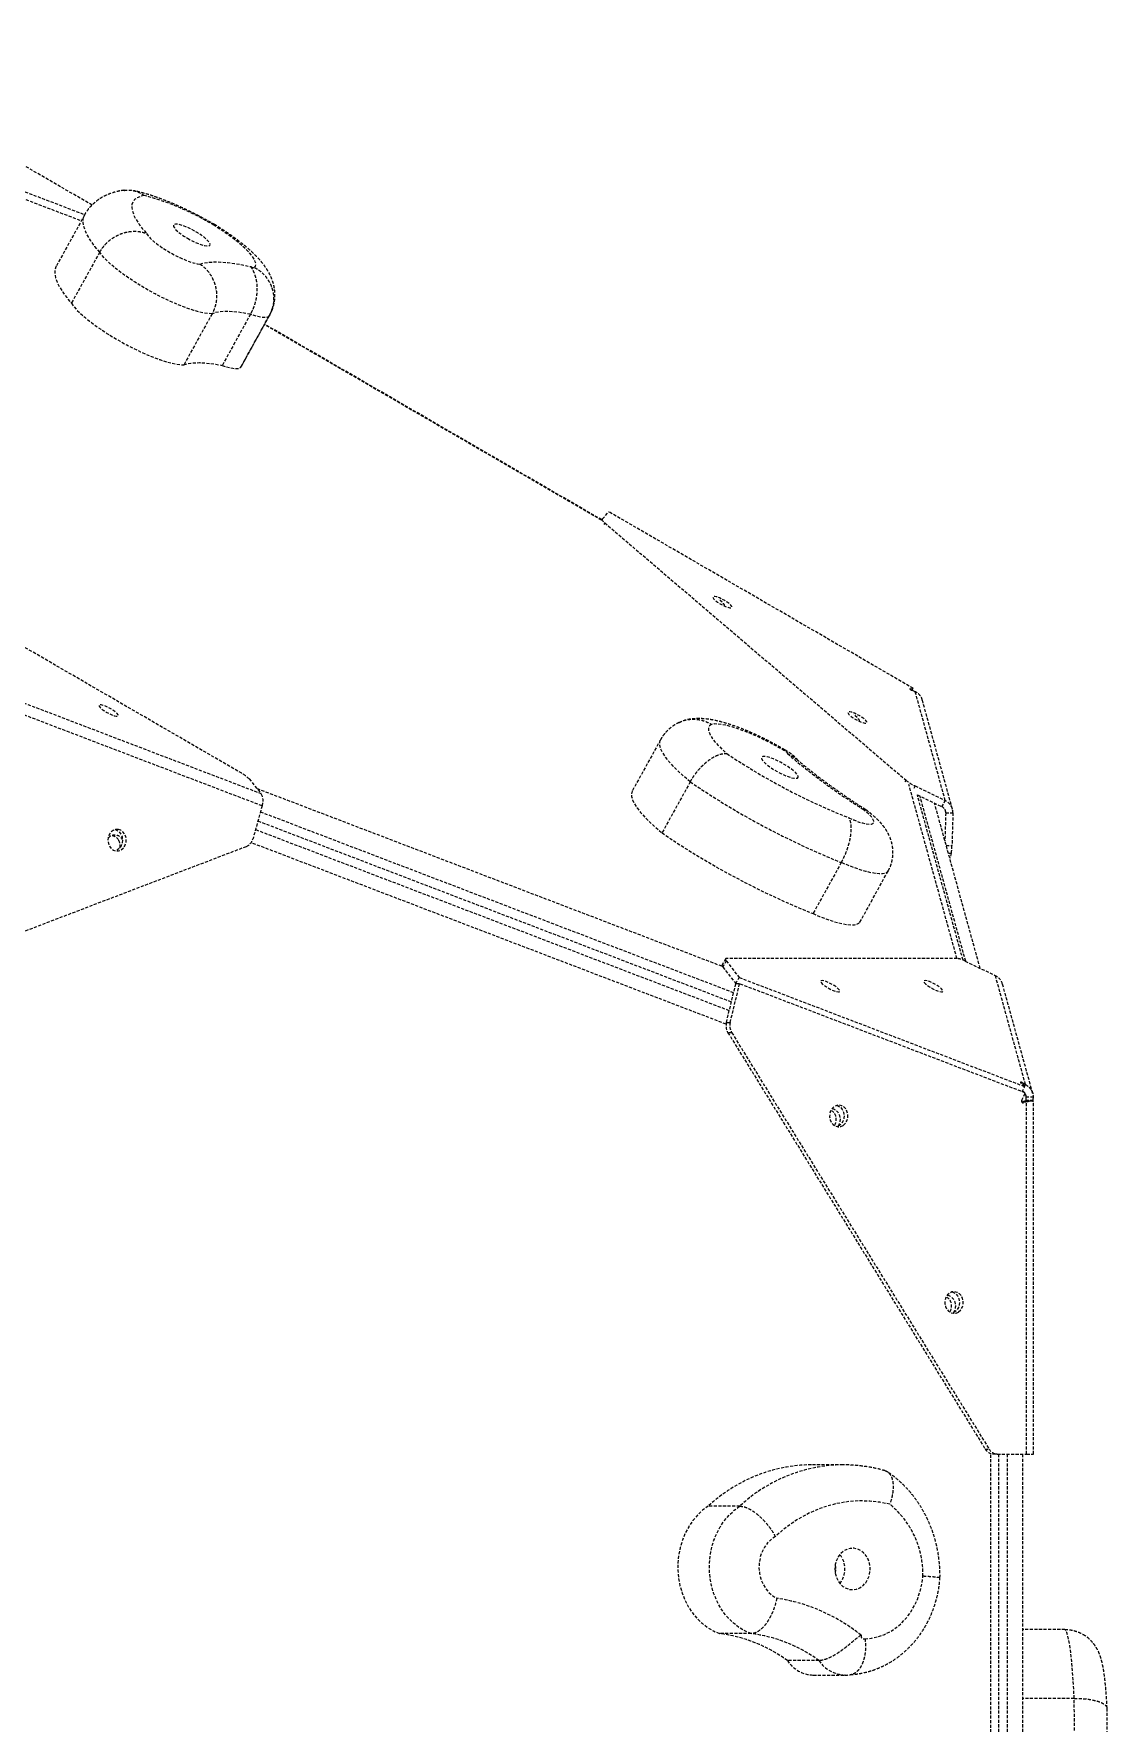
# Model space of a CAD drawing. Header units: millimetres. Extents: x -3321 to 2538, y -2690 to 2358.
# Drawn here: x 591 to 1038, y 153 to 857 of the extents above; entities that cross this region are included whole.
import ezdxf

# ---------------------------------------------------------------- set-up
doc = ezdxf.new("R2010")
doc.units = ezdxf.units.MM
doc.linetypes.add('HIDDEN', pattern=[1.905, 1.27, -0.635])
doc.layers.add('DIKOM_ОБЪЕКТ', color=7, linetype='Continuous')

msp = doc.modelspace()

# ---------------------------------------------------------------- linework, layer by layer
at = {"layer": 'DIKOM_ОБЪЕКТ', "color": 7, "linetype": 'HIDDEN', "lineweight": 15}
for p, q in [((615.518, 785.332), (492.679, 856.612)), ((438.458, 844.734), (611.071, 778.799)), ((439.869, 847.285), (612.491, 781.347)), ((612.379, 781.165), (600.623, 759.899)), ((618.707, 765.702), (606.951, 744.436)), ((665.481, 740.088), (653.725, 718.822)), ((681.471, 739.866), (669.715, 718.6)), ((677.521, 717.922), (689.276, 739.189)), ((677.825, 718.449), (689.581, 739.715)), ((689.581, 739.715), (689.466, 739.528)), ((827.635, 654.138), (687.287, 735.565)), ((827.731, 654.311), (687.383, 735.738)), ((677.7, 718.246), (677.825, 718.449)), ((677.82, 548.824), (493.223, 655.926)), ((827.908, 654.631), (827.537, 653.96)), ((827.945, 654.683), (830.623, 657.68)), ((957.296, 584.198), (830.623, 657.68)), ((828.982, 653.024), (828.611, 652.353)), ((828.982, 653.024), (954.383, 545.923)), ((567.408, 585.665), (685.972, 540.368)), ((956.011, 583.883), (956.069, 583.988)), ((956.069, 583.988), (957.296, 584.198)), ((956.823, 583.341), (957.296, 584.198)), ((686.305, 535.264), (567.741, 580.561)), ((958.192, 582.764), (956.83, 583.338)), ((970.709, 537.467), (958.192, 582.764)), ((973.672, 533.961), (961.136, 579.324)), ((852.168, 562.778), (840.412, 541.511)), ((680.914, 546.467), (685.972, 540.368)), ((684.204, 542.5), (877.887, 468.52)), ((864.535, 545.269), (852.779, 524.003)), ((954.012, 545.252), (954.383, 545.923)), ((975.559, 471.778), (955.565, 544.115)), ((958.112, 543.565), (957.539, 542.528)), ((958.112, 543.565), (970.709, 537.467)), ((686.305, 535.264), (682.534, 521.626)), ((959.063, 539.87), (969.299, 534.915)), ((978.071, 471.102), (959.064, 539.87)), ((979.181, 470.593), (960.183, 539.328)), ((985.217, 467.671), (966.219, 536.406)), ((969.299, 534.915), (970.709, 537.467)), ((684.571, 528.993), (881.673, 453.706)), ((882.595, 457.475), (685.601, 532.72)), ((970.452, 533.897), (970.876, 532.363)), ((970.876, 532.363), (970.538, 520.778)), ((970.876, 532.363), (973.864, 532.363)), ((973.864, 532.363), (973.466, 518.725)), ((880.77, 450.011), (683.56, 525.338)), ((506.004, 452.041), (679.803, 518.416)), ((879.456, 444.425), (681.739, 519.946)), ((971.106, 518.725), (973.466, 518.725)), ((973.178, 515.515), (971.993, 515.515)), ((973.178, 515.515), (972.585, 513.372)), ((927.422, 511.688), (915.666, 490.421)), ((935.184, 486.924), (946.94, 508.19)), ((879.222, 471.557), (877.818, 469.016)), ((975.595, 471.778), (879.794, 471.767)), ((879.495, 470.755), (878.085, 468.203)), ((878.085, 468.203), (883.502, 461.288)), ((879.495, 470.755), (884.912, 463.84)), ((978.972, 470.694), (991.569, 464.596)), ((1004.086, 419.304), (991.569, 464.596)), ((879.587, 445.171), (883.507, 461.207)), ((881.164, 445.171), (885.084, 461.207)), ((883.502, 461.288), (884.912, 463.84)), ((883.502, 461.288), (883.713, 461.207)), ((885.084, 461.207), (883.507, 461.207)), ((884.912, 463.84), (1003.828, 418.429)), ((1004, 415.796), (885.084, 461.207)), ((1007.067, 415.73), (994.531, 461.09)), ((879.587, 445.171), (881.164, 445.171)), ((881.811, 440.851), (880.234, 440.852)), ((880.234, 440.852), (987.341, 267.565)), ((881.811, 440.851), (988.918, 267.565)), ((1003.828, 418.429), (1002.088, 420.075)), ((1002.47, 419.714), (1002.669, 420.075)), ((1002.563, 412.793), (1004, 415.796)), ((1002.656, 416.309), (1003.828, 418.429)), ((1002.669, 420.075), (1004.086, 419.304)), ((1003.68, 418.569), (1004.086, 419.304)), ((1003.881, 415.547), (1004.253, 414.2)), ((1004.17, 414.93), (1004.253, 414.2)), ((1002.982, 412.06), (1002.58, 411.965)), ((1002.897, 411.742), (1003.213, 411.742)), ((1002.982, 412.06), (1004.559, 412.06)), ((1004.559, 412.06), (1003.213, 411.742)), ((1006.75, 412.365), (1004.079, 412.365)), ((1004.253, 414.2), (1004.182, 412.794)), ((1004.182, 412.794), (1007.17, 412.794)), ((1004.253, 414.2), (1007.241, 414.2)), ((1004.558, 265.505), (1004.559, 412.06)), ((1007.241, 414.2), (1007.17, 412.794)), ((1007.404, 265.505), (1007.405, 412.128)), ((924.627, 402.382), (924.545, 402.255)), ((972.628, 324.718), (972.547, 324.592)), ((987.341, 267.565), (988.918, 267.565)), ((928.086, 261.007), (914.943, 261.007)), ((989.666, 20.129), (989.666, 265.679)), ((992.359, 265.504), (990.782, 265.504)), ((992.359, 265.504), (1004.558, 265.505)), ((992.986, 20.304), (992.986, 265.504)), ((996.643, 20.304), (996.643, 265.504)), ((1003.014, 20.304), (1003.014, 265.505)), ((885.14, 243.805), (871.997, 243.805)), ((889.889, 190.762), (876.746, 190.762)), ((1020.495, 192.498), (1003.014, 192.498)), ((918.123, 179.534), (904.98, 179.534)), ((915.763, 173.529), (928.907, 173.529)), ((1024.347, 163.824), (1003.014, 163.824))]:
    msp.add_line(p, q, dxfattribs=at)
at = {"layer": 'DIKOM_ОБЪЕКТ', "color": 7, "linetype": 'HIDDEN', "lineweight": 15, "flags": 128}
for points in [[(637.274, 789.289), (635.635, 788.907), (634.296, 788.338), (633.266, 787.583), (632.549, 786.648), (632.151, 785.538), (632.072, 784.258), (632.314, 782.816), (632.874, 781.218), (633.751, 779.474), (634.939, 777.593), (636.432, 775.585), (638.221, 773.461)], [(618.707, 765.702), (616.731, 768.108), (615.076, 770.386), (613.749, 772.526), (612.758, 774.518), (612.106, 776.353), (611.797, 778.022), (611.833, 779.517), (612.212, 780.831), (612.376, 781.16)], [(638.221, 773.461), (638.837, 772.556), (639.766, 771.529), (640.983, 770.408), (642.454, 769.223), (644.14, 768.008), (645.993, 766.795), (647.964, 765.618), (649.998, 764.508), (652.04, 763.497), (654.033, 762.611), (655.924, 761.876), (657.66, 761.311), (659.194, 760.932), (660.483, 760.749)], [(655.248, 771.528), (656.775, 770.681), (658.312, 769.924), (659.796, 769.286), (661.167, 768.794), (662.369, 768.468), (663.351, 768.321), (664.075, 768.36), (664.51, 768.583), (664.639, 768.98), (664.456, 769.536), (663.97, 770.227), (663.198, 771.025), (662.175, 771.899), (660.94, 772.811), (659.545, 773.724), (658.047, 774.602), (656.508, 775.408), (654.989, 776.11), (653.554, 776.677), (652.261, 777.089), (651.164, 777.326), (650.306, 777.38), (649.724, 777.249), (649.44, 776.937), (649.467, 776.459), (649.804, 775.832), (650.436, 775.083), (651.338, 774.243), (652.473, 773.346), (653.795, 772.428), (655.248, 771.528)], [(683.191, 759.327), (683.612, 759.964), (683.714, 760.773), (683.496, 761.745), (682.962, 762.867), (682.117, 764.124), (680.972, 765.502), (679.541, 766.984), (677.843, 768.549), (675.899, 770.179), (673.733, 771.854), (671.372, 773.552), (668.846, 775.252), (666.187, 776.933)], [(600.623, 759.899), (600.456, 759.565), (600.077, 758.251), (600.042, 756.756), (600.351, 755.087), (601.002, 753.252), (601.994, 751.26), (603.32, 749.12), (604.975, 746.841), (606.951, 744.436)], [(665.481, 740.088), (663.942, 740.157), (662.147, 740.413), (660.119, 740.853), (657.883, 741.472), (655.466, 742.262), (652.898, 743.213), (650.211, 744.313), (647.437, 745.549), (644.612, 746.906), (641.769, 748.367), (638.945, 749.914), (636.173, 751.528), (633.488, 753.188), (630.923, 754.876), (628.51, 756.568), (626.278, 758.246), (624.255, 759.888), (622.466, 761.473), (620.933, 762.983), (619.674, 764.399), (618.707, 765.702)], [(660.483, 760.749), (662.244, 761.223), (664.272, 761.526), (666.559, 761.657), (669.097, 761.616), (671.879, 761.402), (674.893, 761.018), (678.13, 760.463), (681.578, 759.74)], [(681.578, 759.74), (681.891, 759.559), (682.21, 759.4), (682.515, 759.273), (682.784, 759.187), (682.998, 759.149), (683.143, 759.161), (683.209, 759.221), (683.191, 759.327)], [(606.951, 744.436), (607.919, 743.132), (609.177, 741.717), (610.71, 740.207), (612.499, 738.621), (614.522, 736.98), (616.754, 735.302), (619.167, 733.609), (621.732, 731.922), (624.417, 730.262), (627.189, 728.648), (630.013, 727.101), (632.856, 725.64), (635.681, 724.283), (638.455, 723.047), (641.142, 721.946), (643.71, 720.996), (646.127, 720.206), (648.364, 719.587), (650.392, 719.147), (652.186, 718.891), (653.725, 718.822)], [(681.471, 739.866), (678.844, 740.346), (676.382, 740.698), (674.094, 740.921), (671.986, 741.014), (670.065, 740.977), (668.337, 740.81), (666.807, 740.513), (665.481, 740.088)], [(689.276, 739.189), (689.094, 738.956), (688.602, 738.67), (687.886, 738.523), (686.957, 738.516), (685.831, 738.65), (684.527, 738.924), (683.066, 739.331), (681.471, 739.866)], [(653.725, 718.822), (655.052, 719.247), (656.581, 719.543), (658.309, 719.711), (660.23, 719.748), (662.338, 719.655), (664.627, 719.432), (667.088, 719.08), (669.715, 718.6)], [(669.715, 718.6), (671.31, 718.065), (672.771, 717.657), (674.076, 717.384), (675.201, 717.25), (676.13, 717.256), (676.846, 717.404), (677.338, 717.69), (677.521, 717.922)], [(827.945, 654.683), (827.882, 654.565), (827.875, 654.417), (827.926, 654.241), (828.032, 654.039), (828.194, 653.813), (828.408, 653.566), (828.671, 653.302), (828.982, 653.024)], [(880.201, 617.908), (881.027, 617.717), (881.601, 617.716), (881.878, 617.905), (881.835, 618.268), (881.476, 618.776), (880.829, 619.388), (879.947, 620.054), (878.902, 620.721), (877.777, 621.334), (876.665, 621.843), (875.656, 622.208), (874.83, 622.399), (874.256, 622.4), (873.979, 622.211), (874.022, 621.848), (874.381, 621.34), (875.028, 620.728), (875.91, 620.062), (876.955, 619.395), (878.08, 618.782), (879.192, 618.273), (880.201, 617.908)], [(878.649, 618.509), (878.771, 618.622), (878.758, 618.97), (878.428, 619.466), (877.806, 620.07), (876.943, 620.733), (876.275, 621.178)], [(624.707, 572.809), (625.533, 572.618), (626.107, 572.616), (626.384, 572.805), (626.341, 573.168), (625.981, 573.676), (625.334, 574.288), (624.452, 574.954), (623.407, 575.621), (622.283, 576.234), (621.171, 576.744), (620.161, 577.109), (619.336, 577.3), (618.761, 577.301), (618.485, 577.112), (618.528, 576.749), (618.887, 576.241), (619.534, 575.629), (620.416, 574.963), (621.461, 574.296), (622.586, 573.683), (623.697, 573.174), (624.707, 572.809)], [(936.403, 569.907), (937.229, 569.716), (937.804, 569.715), (938.081, 569.904), (938.038, 570.267), (937.678, 570.775), (937.031, 571.387), (936.149, 572.054), (935.104, 572.72), (933.98, 573.333), (932.868, 573.843), (931.858, 574.208), (931.032, 574.398), (930.458, 574.399), (930.181, 574.211), (930.224, 573.848), (930.583, 573.339), (931.23, 572.727), (932.112, 572.061), (933.158, 571.394), (934.282, 570.781), (935.394, 570.272), (936.403, 569.907)], [(934.849, 570.509), (934.971, 570.622), (934.958, 570.97), (934.627, 571.466), (934.005, 572.07), (933.143, 572.733), (932.472, 573.179)], [(864.535, 545.269), (861.879, 547.529), (859.498, 549.715), (857.411, 551.81), (855.634, 553.798), (854.183, 555.663), (853.067, 557.389), (852.297, 558.964), (851.878, 560.374), (851.814, 561.608), (852.105, 562.657), (852.167, 562.775)], [(873.33, 569.195), (872.608, 568.645), (872.194, 567.919), (872.093, 567.026), (872.304, 565.973), (872.826, 564.772), (873.655, 563.434), (874.78, 561.973), (876.193, 560.403), (877.877, 558.741), (879.816, 557.001)], [(903.701, 558.183), (900.906, 559.797), (898.063, 561.341), (895.206, 562.794), (892.373, 564.139), (889.597, 565.36), (886.916, 566.44), (884.361, 567.366), (881.964, 568.127), (879.757, 568.713), (877.767, 569.117), (876.018, 569.333), (874.533, 569.359), (873.33, 569.195)], [(909.116, 546.853), (909.414, 547.156), (909.403, 547.627), (909.081, 548.247), (908.463, 548.99), (907.573, 549.827), (906.449, 550.722), (905.135, 551.64), (903.686, 552.542), (902.162, 553.392), (900.624, 554.154), (899.136, 554.799), (897.758, 555.298), (896.547, 555.633), (895.552, 555.788), (894.815, 555.759), (894.365, 555.545), (894.221, 555.156), (894.389, 554.608), (894.861, 553.923), (895.619, 553.129), (896.631, 552.258), (897.856, 551.347), (899.245, 550.433), (900.739, 549.552), (902.278, 548.742), (903.799, 548.035), (905.239, 547.46), (906.54, 547.04), (907.649, 546.794), (908.519, 546.731), (909.116, 546.853)], [(904.976, 557.017), (905.063, 557.066), (905.067, 557.16), (904.988, 557.295), (904.83, 557.46), (904.606, 557.644), (904.33, 557.834), (904.021, 558.018), (903.701, 558.183)], [(840.412, 541.511), (840.35, 541.391), (840.059, 540.342), (840.123, 539.108), (840.541, 537.697), (841.311, 536.123), (842.427, 534.396), (843.878, 532.532), (845.655, 530.544), (847.742, 528.449), (850.123, 526.262), (852.779, 524.003)], [(930.605, 530.274), (932.589, 529.405), (934.465, 528.689), (936.179, 528.144), (937.687, 527.788), (938.946, 527.628), (939.922, 527.669), (940.588, 527.911), (940.926, 528.346), (940.926, 528.964), (940.59, 529.745), (939.925, 530.671), (938.95, 531.714), (937.692, 532.847), (936.185, 534.038)], [(626.398, 525.452), (625.309, 525.418), (624.272, 525.025), (623.371, 524.303), (622.68, 523.313), (622.254, 522.134), (622.128, 520.862), (622.312, 519.6), (622.791, 518.449), (623.526, 517.504), (624.458, 516.841), (625.512, 516.513), (626.601, 516.547), (627.638, 516.941), (628.538, 517.662), (629.229, 518.652), (629.655, 519.831), (629.781, 521.103), (629.597, 522.366), (629.118, 523.516), (628.383, 524.461), (627.451, 525.125), (626.398, 525.452)], [(625.166, 525.386), (625.874, 525.125), (626.806, 524.461), (627.541, 523.516), (628.02, 522.366), (628.204, 521.103), (628.078, 519.831), (627.652, 518.652), (626.961, 517.662), (626.06, 516.941), (625.166, 516.579)], [(946.94, 508.19), (946.487, 507.667), (945.691, 507.253), (944.596, 507.023), (943.218, 506.98), (941.572, 507.126), (939.68, 507.457), (937.564, 507.971), (935.251, 508.66), (932.768, 509.517), (930.148, 510.53), (927.422, 511.688)], [(915.666, 490.421), (918.392, 489.264), (921.013, 488.251), (923.495, 487.394), (925.808, 486.705), (927.924, 486.191), (929.817, 485.859), (931.462, 485.714), (932.841, 485.757), (933.935, 485.986), (934.732, 486.401), (935.184, 486.924)], [(879.794, 471.767), (879.565, 471.75), (879.388, 471.699), (879.266, 471.616), (879.199, 471.5), (879.188, 471.354), (879.235, 471.18), (879.338, 470.979), (879.495, 470.755)], [(878.085, 468.203), (877.927, 468.427), (877.824, 468.628), (877.778, 468.802), (877.788, 468.948), (877.812, 469.005)], [(926.626, 458.602), (926.146, 459.157), (925.398, 459.797), (924.441, 460.47), (923.354, 461.122), (922.223, 461.699), (921.142, 462.155), (920.197, 462.453), (919.464, 462.569), (919.005, 462.493), (918.854, 462.232), (919.026, 461.807), (919.505, 461.252), (920.254, 460.612), (921.211, 459.938), (922.298, 459.287), (923.429, 458.71), (924.51, 458.254), (925.455, 457.956), (926.187, 457.84), (926.647, 457.916), (926.797, 458.177), (926.626, 458.602)], [(969.562, 458.607), (969.082, 459.162), (968.334, 459.802), (967.377, 460.475), (966.289, 461.127), (965.159, 461.704), (964.077, 462.16), (963.132, 462.458), (962.4, 462.574), (961.94, 462.498), (961.79, 462.237), (961.962, 461.812), (962.441, 461.256), (963.189, 460.616), (964.146, 459.943), (965.234, 459.292), (966.364, 458.715), (967.446, 458.259), (968.391, 457.961), (969.123, 457.845), (969.583, 457.92), (969.733, 458.182), (969.562, 458.607)], [(928.224, 402.302), (929.088, 403.083), (929.73, 404.118), (930.098, 405.323), (930.162, 406.602), (929.917, 407.85), (929.383, 408.966), (928.603, 409.861), (927.64, 410.46), (926.573, 410.717), (925.487, 410.609), (924.471, 410.147), (923.607, 409.366), (922.965, 408.331), (922.597, 407.126), (922.533, 405.847), (922.778, 404.599), (923.312, 403.483), (924.092, 402.589), (925.055, 401.989), (926.122, 401.732), (927.208, 401.84), (928.224, 402.302)], [(925.56, 410.628), (926.063, 410.46), (927.026, 409.861), (927.806, 408.966), (928.34, 407.85), (928.585, 406.602), (928.521, 405.323), (928.153, 404.118), (927.511, 403.083), (926.647, 402.303), (925.631, 401.84), (925.559, 401.821)], [(976.227, 324.639), (977.091, 325.42), (977.733, 326.455), (978.101, 327.66), (978.165, 328.939), (977.92, 330.187), (977.386, 331.303), (976.606, 332.197), (975.643, 332.797), (974.576, 333.054), (973.49, 332.946), (972.474, 332.484), (971.61, 331.703), (970.968, 330.668), (970.6, 329.463), (970.536, 328.184), (970.781, 326.936), (971.315, 325.82), (972.095, 324.925), (973.058, 324.326), (974.125, 324.069), (975.211, 324.177), (976.227, 324.639)], [(973.562, 332.965), (974.066, 332.797), (975.029, 332.198), (975.809, 331.303), (976.343, 330.187), (976.588, 328.939), (976.524, 327.66), (976.156, 326.455), (975.514, 325.42), (974.65, 324.639), (973.634, 324.177), (973.562, 324.158)], [(1004.558, 265.505), (1005.232, 265.505), (1005.833, 265.505), (1006.349, 265.505), (1006.77, 265.505), (1007.089, 265.505), (1007.3, 265.505), (1007.397, 265.505), (1007.404, 265.505)], [(871.997, 243.805), (869.682, 242.081), (867.545, 240.067), (865.61, 237.786), (863.903, 235.267), (862.443, 232.541), (861.25, 229.642), (860.338, 226.605), (859.717, 223.467), (859.396, 220.269), (859.379, 217.048), (859.666, 213.845), (860.253, 210.699), (861.133, 207.649), (862.296, 204.732), (863.726, 201.985), (865.407, 199.441), (867.317, 197.132), (869.433, 195.086), (871.729, 193.329), (874.177, 191.881), (876.746, 190.762)], [(889.889, 190.762), (887.32, 191.881), (884.872, 193.329), (882.576, 195.086), (880.46, 197.132), (878.55, 199.441), (876.869, 201.985), (875.439, 204.732), (874.277, 207.649), (873.396, 210.699), (872.809, 213.845), (872.523, 217.048), (872.54, 220.269), (872.86, 223.467), (873.481, 226.605), (874.393, 229.642), (875.587, 232.541), (877.046, 235.267), (878.753, 237.786), (880.688, 240.067), (882.826, 242.081), (885.14, 243.805)], [(947.616, 244.608), (943.458, 245.432), (939.26, 245.896), (935.044, 245.998), (930.833, 245.736), (926.65, 245.114), (922.517, 244.133), (918.456, 242.799), (914.489, 241.119), (910.637, 239.102), (906.921, 236.76), (903.361, 234.104), (899.976, 231.149)], [(899.976, 231.149), (898.268, 229.991), (896.746, 228.518), (895.451, 226.77), (894.419, 224.795), (893.678, 222.647), (893.249, 220.385), (893.143, 218.071), (893.363, 215.768), (893.904, 213.539), (894.749, 211.445), (895.877, 209.544), (897.256, 207.887), (898.848, 206.521), (900.61, 205.482)], [(924.749, 217.819), (924.872, 216.079), (925.29, 214.404), (925.986, 212.863), (926.932, 211.518), (928.089, 210.424), (929.41, 209.626), (930.84, 209.157), (932.322, 209.037), (933.793, 209.269), (935.195, 209.845), (936.469, 210.74), (937.564, 211.919), (938.435, 213.333), (939.046, 214.924), (939.372, 216.627), (939.399, 218.372), (939.127, 220.088), (938.567, 221.705), (937.742, 223.156), (936.685, 224.382), (935.439, 225.332), (934.057, 225.969), (932.593, 226.265), (931.109, 226.209), (929.665, 225.803), (928.32, 225.063), (927.129, 224.021), (926.142, 222.718), (925.397, 221.207), (924.926, 219.552), (924.749, 217.819)], [(937.256, 188.641), (940.003, 188.865), (942.711, 189.449), (945.347, 190.386), (947.877, 191.663), (950.27, 193.264), (952.496, 195.17), (954.526, 197.357), (956.336, 199.797), (957.902, 202.459), (959.205, 205.311), (960.229, 208.316), (960.96, 211.436), (961.39, 214.634)], [(935.626, 190.089), (935.627, 189.727), (935.708, 189.377), (935.864, 189.064), (936.083, 188.809), (936.352, 188.63), (936.65, 188.539), (936.959, 188.543), (937.256, 188.641)], [(1024.347, 163.824), (1024.157, 167.803), (1023.935, 171.577), (1023.683, 175.115), (1023.405, 178.39), (1023.101, 181.376), (1022.774, 184.047), (1022.428, 186.384), (1022.064, 188.368), (1021.686, 189.982), (1021.296, 191.215), (1020.898, 192.055), (1020.495, 192.498)], [(1022.561, 95.23), (1022.887, 99.595), (1023.186, 104.198), (1023.456, 109.019), (1023.695, 114.035), (1023.903, 119.221), (1024.078, 124.555), (1024.22, 130.01), (1024.328, 135.56), (1024.402, 141.18), (1024.441, 146.843), (1024.445, 152.523), (1024.414, 158.192), (1024.347, 163.824)]]:
    msp.add_lwpolyline(points, dxfattribs=at)
at = {"layer": 'DIKOM_ОБЪЕКТ', "color": 7, "linetype": 'HIDDEN', "lineweight": 15}
for centre, radius, start, end in [((609.095, 683.352), 109.621, 58.613703, 75.104412), ((1030.149, 781.055), 269.815, 236.139682, 248.350004), ((1079.491, 761.355), 268.718, 229.500908, 237.771681), ((671.936, 537.891), 12.416, 43.685742, 61.709745), ((1050.808, 818.42), 330.619, 235.708181, 248.086939), ((965.953, 560.099), 18.299, 230.780652, 244.628395), ((680.672, 537.46), 6.045, 338.705551, 28.758213), ((968.13, 532.429), 2.747, 358.619296, 64.820668), ((968.372, 532.496), 5.494, 358.619297, 64.820668), ((625.026, 519.605), 3.534, 25.976778, 143.777454), ((623.643, 519.477), 3.313, 29.215411, 93.114799), ((622.499, 518.67), 4.708, 350.141434, 30.99169), ((677.978, 522.736), 4.69, 292.911659, 346.3101), ((1038.833, 796.742), 330.155, 235.699451, 248.095669), ((955.644, 518.708), 17.822, 349.679941, 0.055566), ((974.486, 462.515), 9.328, 61.257697, 83.175465), ((989.188, 459.579), 5.553, 15.787025, 64.605734), ((885.133, 443.794), 5.714, 166.047072, 210.988084), ((886.71, 443.793), 5.714, 166.047072, 210.988084), ((920.905, 404.787), 4.431, 327.129939, 60.127344), ((922.391, 404.788), 4.635, 323.071867, 75.691322), ((968.905, 327.121), 4.431, 327.159636, 60.10881), ((970.391, 327.123), 4.635, 323.097517, 75.679011), ((990.897, 269.601), 4.098, 209.780823, 268.383261), ((992.474, 269.601), 4.098, 209.780823, 268.383261), ((915.622, 197.099), 63.911, 90.608864, 133.046995), ((928.764, 197.101), 63.909, 90.584241, 133.047331), ((923.993, 215.6), 37.41, 358.519325, 50.842418), ((920.26, 217.659), 4.905, 340.421368, 19.578632), ((919.285, 217.659), 9.651, 321.415588, 38.584412), ((889.773, 133.303), 72.988, 51.080298, 81.461242), ((869.17, 130.599), 60.638, 53.80405, 82.823272), ((882.313, 130.599), 60.638, 53.80405, 82.823272), ((916.028, 186.689), 13.163, 212.927376, 268.846583), ((929.283, 186.888), 13.365, 213.383764, 268.27938)]:
    msp.add_arc(centre, radius, start, end, dxfattribs=at)
for centre, major_axis, ratio, start_param, end_param in [((956.761, 583.586), (0.758, -0.364), 0.2357263, 2.8206992, 4.9150943), ((1002.738, 419.827), (0.787, -0.471), 0.1978163, 1.775267, 3.8696621), ((1003.213, 412.545), (0.482, 0.729), 0.7885157, 1.7444904, 3.8388855), ((1004.251, 412.545), (0.017, 0.822), 0.0940107, 1.2661908, 1.7937194), ((1007.238, 412.545), (0.017, 0.822), 0.0940107, 1.2661908, 2.0195309)]:
    msp.add_ellipse(centre, major_axis=major_axis, ratio=ratio, start_param=start_param, end_param=end_param, dxfattribs=at)
for points, knots in [([(628.936, 791.482), (628.608, 791.443), (627.449, 791.307), (625.516, 790.9), (623.182, 790.197), (621.012, 789.284), (618.985, 788.165), (617.109, 786.83), (615.335, 785.238), (613.764, 783.366), (612.758, 781.955), (612.389, 781.175), (612.375, 781.144)], [0, 0, 0, 0, 0.0550564, 0.1949509, 0.3220323, 0.4404859, 0.5530642, 0.6617319, 0.7678876, 0.8832028, 0.995401, 1, 1, 1, 1]), ([(628.94, 791.442), (629.361, 791.501), (630.504, 791.661), (632.398, 791.454), (634.804, 790.793), (636.406, 789.916), (637.265, 789.297), (637.274, 789.289)], [0, 0, 0, 0, 0.144599, 0.3928147, 0.6480506, 0.9959742, 1, 1, 1, 1]), ([(666.818, 777.053), (666.444, 777.271), (665.015, 778.104), (662.489, 779.507), (659.246, 781.225), (655.987, 782.856), (652.733, 784.393), (649.498, 785.825), (646.291, 787.145), (643.12, 788.345), (639.983, 789.42), (636.869, 790.35), (634.411, 790.99), (633.002, 791.263), (632.599, 791.341)], [0, 0, 0, 0, 0.0319, 0.1217162, 0.21154, 0.3014815, 0.3917333, 0.4825264, 0.5741462, 0.666971, 0.761535, 0.8586376, 0.9595365, 1, 1, 1, 1]), ([(618.707, 765.702), (619.13, 766.395), (619.988, 767.8), (621.674, 769.663), (623.618, 771.3), (625.762, 772.623), (628.076, 773.62), (630.458, 774.245), (632.884, 774.49), (635.505, 774.324), (637.266, 773.848), (638.207, 773.467), (638.221, 773.461)], [0, 0, 0, 0, 0.10538566, 0.21382971, 0.31921478, 0.42765092, 0.53313595, 0.64166523, 0.74742199, 0.85622168, 0.99784836, 1, 1, 1, 1]), ([(666.814, 777.033), (666.807, 777.046), (666.758, 777.132), (666.548, 777.092), (666.327, 777.013), (666.193, 776.936), (666.187, 776.933)], [0, 0, 0, 0, 0.0781712, 0.525517, 0.9781508, 1, 1, 1, 1]), ([(689.544, 739.732), (689.736, 740.064), (690.308, 741.047), (690.946, 742.817), (691.468, 744.954), (691.691, 747.088), (691.656, 749.18), (691.381, 751.211), (690.891, 753.171), (690.202, 755.065), (689.316, 756.92), (688.209, 758.788), (686.815, 760.745), (685.043, 762.859), (682.967, 764.998), (680.631, 767.142), (678.19, 769.181), (675.586, 771.186), (672.906, 773.111), (670.144, 774.97), (668.098, 776.275), (666.979, 776.957), (666.825, 777.051)], [0, 0, 0, 0, 0.0219214, 0.0650667, 0.1072089, 0.1486604, 0.1897489, 0.2308568, 0.2724858, 0.3153582, 0.3605646, 0.4097625, 0.4654032, 0.5305195, 0.6050961, 0.6710135, 0.7396137, 0.8048048, 0.867829, 0.9294893, 0.9902839, 1, 1, 1, 1]), ([(660.483, 760.749), (660.496, 760.74), (661.394, 760.14), (662.855, 758.907), (664.594, 756.767), (665.846, 754.604), (666.761, 752.236), (667.295, 749.774), (667.444, 747.236), (667.192, 744.747), (666.571, 742.308), (665.848, 740.835), (665.481, 740.088)], [0, 0, 0, 0, 0.0020436, 0.1451472, 0.2509368, 0.3597579, 0.4650837, 0.5734331, 0.6785533, 0.7867075, 0.8918279, 1, 1, 1, 1]), ([(681.578, 759.74), (681.58, 759.737), (681.698, 759.506), (682.086, 758.903), (682.743, 757.662), (683.394, 756.011), (683.904, 753.974), (684.181, 751.715), (684.195, 749.346), (683.932, 746.887), (683.39, 744.458), (682.587, 742.064), (681.846, 740.606), (681.471, 739.866)], [0, 0, 0, 0, 0.0010789, 0.0812558, 0.1643755, 0.2682236, 0.3751115, 0.4780711, 0.5839566, 0.6864863, 0.7919591, 0.8944892, 1, 1, 1, 1]), ([(683.191, 759.327), (683.203, 759.321), (683.702, 759.063), (684.668, 758.48), (686.206, 757.296), (687.777, 755.691), (689.208, 753.632), (690.28, 751.352), (690.947, 748.956), (691.186, 746.475), (691.066, 744.233), (690.684, 742.871), (690.526, 742.311)], [0, 0, 0, 0, 0.0019505, 0.0836167, 0.1664241, 0.2889591, 0.4150435, 0.5374949, 0.6634916, 0.785915, 0.9118866, 1, 1, 1, 1]), ([(689.243, 739.208), (689.386, 739.448), (689.896, 740.304), (690.324, 741.36), (690.517, 742.182), (690.546, 742.306)], [0, 0, 0, 0, 0.2489786, 0.8864736, 1, 1, 1, 1]), ([(961.121, 579.322), (961.117, 579.356), (961.05, 579.881), (960.533, 580.79), (959.603, 581.998), (958.686, 582.496), (958.192, 582.764)], [0, 0, 0, 0, 0.0216879, 0.3270037, 0.6371132, 1, 1, 1, 1]), ([(859.878, 569.982), (859.377, 569.734), (858.248, 569.174), (856.593, 568.014), (854.951, 566.573), (853.489, 564.86), (852.552, 563.57), (852.191, 562.806), (852.169, 562.76)], [0, 0, 0, 0, 0.16275802, 0.36652769, 0.56818781, 0.76866785, 0.98596902, 1, 1, 1, 1]), ([(859.893, 569.952), (860.222, 570.124), (861.253, 570.663), (863.184, 571.16), (865.577, 571.428), (868.022, 571.25), (870.119, 570.728), (871.871, 570.018), (872.83, 569.502), (873.308, 569.208), (873.33, 569.195)], [0, 0, 0, 0, 0.0797674, 0.2502738, 0.42572, 0.5963158, 0.7718511, 0.8825674, 0.9945924, 1, 1, 1, 1]), ([(903.892, 558.563), (903.608, 558.732), (902.359, 559.471), (900.099, 560.739), (897.117, 562.329), (894.116, 563.831), (891.116, 565.238), (888.128, 566.541), (885.161, 567.732), (882.213, 568.803), (879.269, 569.746), (876.289, 570.55), (873.191, 571.195), (870.271, 571.563), (867.602, 571.647), (865.33, 571.498), (863.538, 571.227), (862.496, 570.94), (862.166, 570.849)], [0, 0, 0, 0, 0.0195749, 0.0859327, 0.1522587, 0.2186892, 0.2854226, 0.3527162, 0.4208984, 0.4904283, 0.562, 0.6367383, 0.7165451, 0.8042219, 0.8681466, 0.9243337, 0.9760557, 1, 1, 1, 1]), ([(864.535, 545.269), (864.944, 545.968), (865.775, 547.387), (867.266, 549.41), (868.905, 551.308), (870.638, 552.992), (872.444, 554.446), (874.248, 555.607), (876.03, 556.458), (877.932, 557.026), (879.162, 557.086), (879.809, 557.002), (879.816, 557.001)], [0, 0, 0, 0, 0.1043111, 0.2116563, 0.315965, 0.4232781, 0.5279865, 0.6356765, 0.7413939, 0.8501013, 0.9982854, 1, 1, 1, 1]), ([(903.701, 558.183), (903.702, 558.186), (903.737, 558.319), (903.815, 558.486), (903.893, 558.608), (903.886, 558.557), (903.885, 558.551)], [0, 0, 0, 0, 0.01100284, 0.47168258, 0.93879975, 1, 1, 1, 1]), ([(909.393, 554.187), (909.275, 554.335), (908.824, 554.902), (907.902, 555.794), (906.587, 556.891), (905.24, 557.828), (904.283, 558.336), (903.883, 558.549)], [0, 0, 0, 0, 0.0800186, 0.3067067, 0.5431374, 0.8091266, 1, 1, 1, 1]), ([(904.976, 557.017), (904.984, 557.014), (905.551, 556.748), (906.629, 556.216), (907.864, 555.485), (908.465, 554.922), (908.674, 554.726)], [0, 0, 0, 0, 0.0051672, 0.3891482, 0.7872229, 1, 1, 1, 1]), ([(937.59, 533.677), (937.269, 533.882), (935.531, 534.99), (932.453, 537.011), (928.423, 539.733), (924.548, 542.444), (920.841, 545.13), (917.315, 547.779), (913.994, 550.375), (911.113, 552.711), (909.432, 554.149), (908.71, 554.767)], [0, 0, 0, 0, 0.0286877, 0.1552521, 0.2815891, 0.4076025, 0.5332167, 0.6583435, 0.7828781, 0.9066957, 1, 1, 1, 1]), ([(927.422, 511.688), (927.801, 512.409), (928.571, 513.872), (929.546, 516.204), (930.366, 518.583), (930.983, 520.914), (931.394, 523.168), (931.584, 525.244), (931.551, 527.118), (931.273, 528.878), (930.884, 529.836), (930.609, 530.268), (930.605, 530.274)], [0, 0, 0, 0, 0.10538566, 0.21382971, 0.31921478, 0.42765092, 0.53313595, 0.64166523, 0.74742199, 0.85622168, 0.99784836, 1, 1, 1, 1]), ([(936.185, 534.038), (936.193, 534.038), (936.701, 534.038), (937.268, 533.972), (937.613, 533.629), (937.666, 533.576)], [0, 0, 0, 0, 0.0119212, 0.8467221, 1, 1, 1, 1]), ([(946.919, 508.206), (947.203, 508.739), (947.827, 509.914), (948.447, 511.858), (948.843, 513.93), (948.956, 515.979), (948.819, 517.969), (948.453, 519.882), (947.884, 521.7), (947.134, 523.422), (946.215, 525.061), (945.113, 526.656), (943.769, 528.282), (942.082, 530.018), (940.134, 531.73), (938.598, 532.947), (937.79, 533.53), (937.687, 533.603)], [0, 0, 0, 0, 0.0570393, 0.1255073, 0.1919765, 0.2567983, 0.3203023, 0.3828517, 0.4449179, 0.5072101, 0.5709173, 0.6381221, 0.7124205, 0.7994296, 0.9018002, 0.9875327, 1, 1, 1, 1]), ([(1002.834, 416.631), (1003.044, 416.497), (1003.343, 416.305), (1003.545, 416.029), (1003.606, 415.946)], [0, 0, 0, 0, 0.6990924, 1, 1, 1, 1]), ([(1004.086, 419.304), (1004.599, 418.977), (1005.537, 418.38), (1006.518, 417.119), (1007.166, 415.738), (1007.215, 414.739), (1007.241, 414.2)], [0, 0, 0, 0, 0.2731897, 0.5000157, 0.7304031, 1, 1, 1, 1]), ([(1004.082, 412.364), (1003.952, 412.349), (1003.665, 412.314), (1003.224, 412.15), (1002.982, 412.06)], [0, 0, 0, 0, 0.45244095, 1, 1, 1, 1]), ([(1007.348, 412.128), (1007.346, 412.186), (1007.341, 412.314), (1006.814, 412.392), (1005.929, 412.308), (1005.039, 412.147), (1004.559, 412.06)], [0, 0, 0, 0, 0.20892865, 0.45580951, 0.70656668, 1, 1, 1, 1]), ([(945.63, 258.557), (944.899, 258.758), (942.709, 259.361), (939.009, 260.121), (934.535, 260.723), (930.895, 261.006), (928.754, 260.977), (928.113, 260.968)], [0, 0, 0, 0, 0.1277959, 0.3827145, 0.637293, 0.8914898, 1, 1, 1, 1]), ([(945.627, 258.542), (945.68, 258.534), (946.158, 258.468), (946.896, 257.973), (947.798, 257.042), (948.454, 255.738), (948.876, 254.123), (949.039, 252.252), (948.941, 250.15), (948.535, 247.615), (948.002, 245.716), (947.62, 244.621), (947.616, 244.608)], [0, 0, 0, 0, 0.0148583, 0.1329242, 0.2476501, 0.3656807, 0.4808463, 0.5992914, 0.7155669, 0.8351309, 0.9981141, 1, 1, 1, 1]), ([(968.492, 213.973), (968.497, 214.642), (968.513, 216.658), (968.308, 220.02), (967.797, 224.027), (966.996, 227.98), (965.915, 231.852), (964.559, 235.619), (962.935, 239.255), (961.054, 242.736), (958.926, 246.038), (956.566, 249.139), (953.989, 252.018), (951.21, 254.649), (948.746, 256.651), (947.185, 257.719), (946.661, 258.077)], [0, 0, 0, 0, 0.0383337, 0.1154983, 0.1927167, 0.2699638, 0.3472217, 0.4244671, 0.5016707, 0.5787964, 0.6558014, 0.7326376, 0.8092542, 0.8856013, 0.9616339, 1, 1, 1, 1]), ([(885.14, 243.805), (885.595, 243.772), (886.518, 243.704), (888.107, 243.159), (889.812, 242.296), (891.569, 241.123), (893.357, 239.659), (895.092, 237.967), (896.754, 236.063), (898.433, 233.807), (899.459, 232.122), (899.968, 231.163), (899.976, 231.149)], [0, 0, 0, 0, 0.1053857, 0.2138297, 0.3192148, 0.4276509, 0.5331359, 0.6416652, 0.747422, 0.8562217, 0.9978484, 1, 1, 1, 1]), ([(931.089, 173.708), (931.242, 173.714), (932.517, 173.756), (934.9, 174.078), (938.201, 174.765), (941.431, 175.777), (944.569, 177.08), (947.595, 178.673), (950.488, 180.544), (953.229, 182.68), (955.799, 185.069), (958.179, 187.695), (960.353, 190.54), (962.303, 193.585), (964.014, 196.809), (965.474, 200.188), (966.672, 203.697), (967.591, 207.313), (968.209, 210.747), (968.4, 212.982), (968.485, 213.969)], [0, 0, 0, 0, 0.007896, 0.0655927, 0.1232666, 0.1809861, 0.2388216, 0.2968359, 0.3550806, 0.4135938, 0.4723985, 0.5315025, 0.5908992, 0.6505701, 0.7104886, 0.770623, 0.8309409, 0.8914114, 0.9520075, 1, 1, 1, 1]), ([(968.454, 213.972), (968.451, 213.989), (968.445, 214.028), (967.939, 214.112), (967.032, 214.215), (965.717, 214.333), (964.263, 214.444), (962.807, 214.544), (961.898, 214.602), (961.413, 214.632), (961.39, 214.634)], [0, 0, 0, 0, 0.11979126, 0.28288179, 0.45069727, 0.61387326, 0.78177405, 0.88767491, 0.99482761, 1, 1, 1, 1]), ([(900.61, 205.482), (900.607, 205.466), (900.364, 204.36), (899.84, 202.436), (898.865, 199.814), (897.834, 197.62), (896.658, 195.628), (895.388, 193.931), (894.031, 192.541), (892.648, 191.535), (891.242, 190.885), (890.344, 190.803), (889.889, 190.762)], [0, 0, 0, 0, 0.0020436, 0.1451472, 0.2509368, 0.3597579, 0.4650837, 0.5734331, 0.6785533, 0.7867075, 0.8918279, 1, 1, 1, 1]), ([(935.626, 190.089), (935.62, 190.086), (935.115, 189.817), (934.137, 189.086), (932.547, 187.761), (930.753, 186.24), (928.789, 184.664), (926.793, 183.199), (924.843, 181.933), (922.939, 180.887), (921.166, 180.124), (919.514, 179.628), (918.591, 179.566), (918.123, 179.534)], [0, 0, 0, 0, 0.00107894, 0.08125579, 0.16437548, 0.26822356, 0.37511153, 0.47807108, 0.58395659, 0.68648634, 0.79195915, 0.8944892, 1, 1, 1, 1]), ([(1020.495, 192.498), (1021.323, 192.459), (1023.004, 192.381), (1025.425, 191.704), (1027.198, 190.995), (1028.053, 190.402), (1028.228, 190.28)], [0, 0, 0, 0, 0.3042915, 0.6174089, 0.9217, 1, 1, 1, 1]), ([(1038.041, 159.662), (1037.992, 160.624), (1037.889, 162.63), (1037.699, 165.494), (1037.476, 168.292), (1037.218, 170.939), (1036.92, 173.459), (1036.556, 175.921), (1036.15, 178.058), (1035.7, 179.871), (1035.248, 181.328), (1034.732, 182.68), (1034.089, 184.048), (1033.278, 185.441), (1032.263, 186.845), (1031.019, 188.204), (1029.677, 189.393), (1028.679, 190.019), (1028.238, 190.296)], [0, 0, 0, 0, 0.0722255, 0.1506394, 0.230026, 0.3109146, 0.3942747, 0.482143, 0.5798787, 0.6467772, 0.6983128, 0.7453687, 0.7890986, 0.8319242, 0.8749537, 0.9190716, 0.964279, 1, 1, 1, 1]), ([(937.256, 188.641), (937.258, 188.628), (937.357, 188.073), (937.478, 186.959), (937.529, 185.055), (937.387, 182.917), (936.987, 180.682), (936.362, 178.65), (935.546, 176.919), (934.552, 175.5), (933.423, 174.486), (932.397, 173.902), (931.745, 173.826), (931.526, 173.8)], [0, 0, 0, 0, 0.0017788, 0.0762565, 0.151775, 0.2635241, 0.3785101, 0.490183, 0.6050891, 0.7167364, 0.8316196, 0.9432668, 1, 1, 1, 1]), ([(928.873, 173.546), (928.963, 173.54), (929.8, 173.489), (930.703, 173.564), (931.484, 173.745), (931.536, 173.757)], [0, 0, 0, 0, 0.1007034, 0.940401, 1, 1, 1, 1]), ([(1024.347, 163.824), (1025.165, 163.812), (1026.825, 163.787), (1029.188, 163.592), (1031.4, 163.283), (1033.36, 162.862), (1035.047, 162.335), (1036.395, 161.723), (1037.361, 161.03), (1037.973, 160.32), (1037.957, 159.824), (1037.95, 159.596)], [0, 0, 0, 0, 0.11060046, 0.22441802, 0.33501587, 0.44879943, 0.5598211, 0.67400419, 0.78609583, 0.90135768, 1, 1, 1, 1]), ([(1036.441, 103.205), (1036.48, 103.685), (1036.619, 105.381), (1036.84, 108.433), (1037.092, 112.412), (1037.316, 116.545), (1037.512, 120.81), (1037.681, 125.194), (1037.823, 129.68), (1037.936, 134.251), (1038.02, 138.889), (1038.076, 143.573), (1038.103, 148.285), (1038.099, 153.003), (1038.078, 156.782), (1038.049, 158.967), (1038.041, 159.597)], [0, 0, 0, 0, 0.0314414, 0.1110009, 0.1900591, 0.2686864, 0.3469964, 0.4250695, 0.502965, 0.580728, 0.6583942, 0.7359931, 0.8135497, 0.8910867, 0.9686249, 1, 1, 1, 1])]:
    msp.add_open_spline(points, degree=3, knots=knots, dxfattribs=at)

doc.saveas('drawing.dxf')
